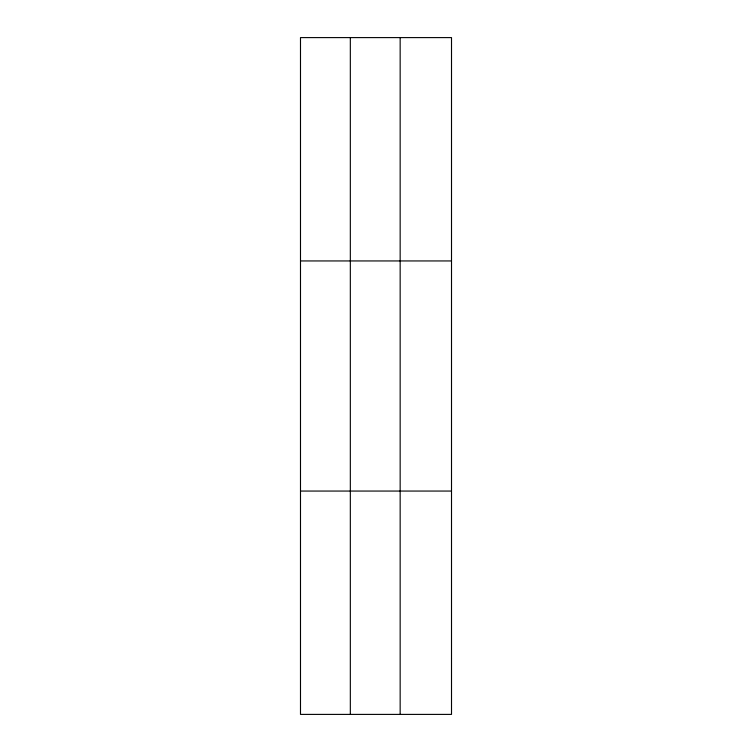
<?xml version="1.0" encoding="UTF-8"?>
<svg xmlns="http://www.w3.org/2000/svg" width="752" height="752" viewBox="0 0 752 752"><rect width="100%" height="100%" fill="white"/><g stroke="black" fill="none" stroke-linecap="round" stroke-linejoin="round"><path stroke-width="1.13" d="M350.329 37.6L350.329 714.4M400.158 37.6L400.158 714.4M300.49 260.944L451.51 260.944M300.49 491.056L451.51 491.056M451.51 658.564L451.51 714.4L300.49 714.4L300.49 37.6L451.51 37.6L451.51 658.564"/></g></svg>
